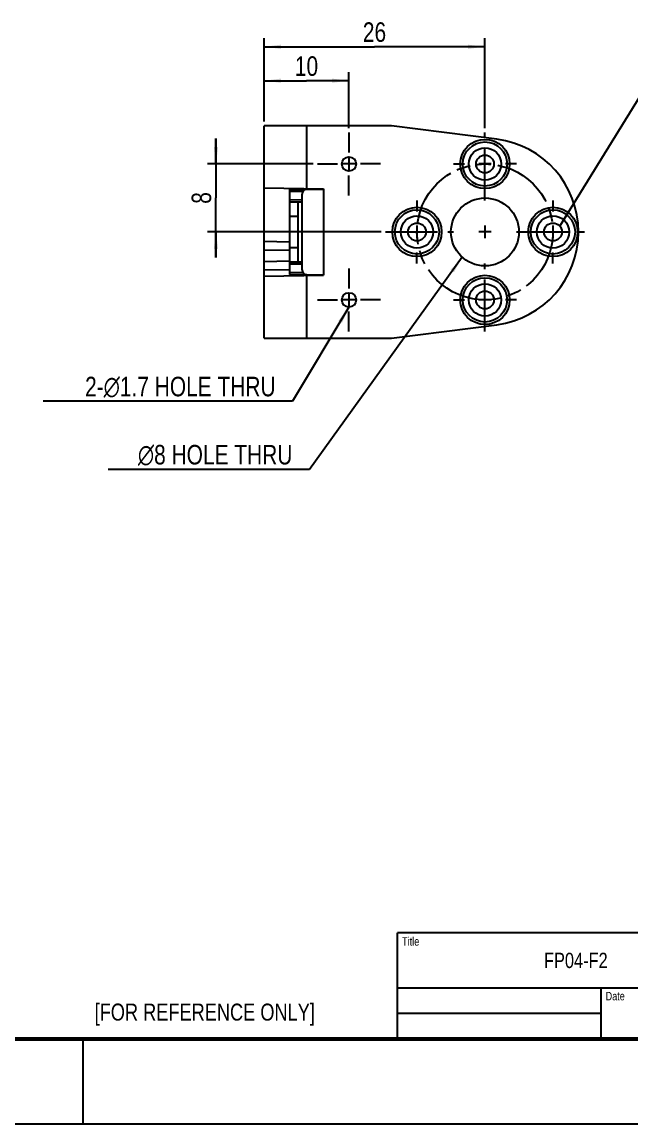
# Model space of a CAD drawing. Header units: millimetres. Extents: x 0 to 297, y 0 to 210.
# Drawn here: x 141.3 to 213, y 0 to 129.7 of the extents above; entities that cross this region are included whole.
import ezdxf

# ---------------------------------------------------------------- set-up
doc = ezdxf.new("R2010")
doc.units = ezdxf.units.MM
doc.header["$LTSCALE"] = 16.335
doc.linetypes.add('CENTER', pattern=[0.6, 0.375, -0.075, 0.075, -0.075])
doc.linetypes.add('PHANTOM', pattern=[0.8, 0.45, -0.05, 0.1, -0.05, 0.1, -0.05])
doc.layers.get('0').update_dxf_attribs({"linetype": 'CONTINUOUS'})
for name, color, linetype in [('02___PRT_ALL_AXES', 7, 'CONTINUOUS'), ('7_ALL_FEATURES', 7, 'CONTINUOUS'), ('DEFAULT_3', 7, 'PHANTOM')]:
    doc.layers.add(name, color=color, linetype=linetype)
doc.styles.get("Standard").update_dxf_attribs({"font": 'txt', "width": 0.8})
doc.styles.add('TEXTSTYLE_1', font='gdt', dxfattribs={"width": 0.8})
doc.dimstyles.new('DIMSTYLE_1', dxfattribs={"dimtxt": 2.3, "dimasz": 2, "dimexe": 0.18, "dimexo": 0.0625, "dimgap": 0.09, "dimtad": 1, "dimdec": 3, "dimdsep": 46, "dimtxsty": 'Standard', "dimblk": '_FILLED', "dimblk1": '_FILLED', "dimblk2": '_FILLED', "dimcen": 0.09, "dimadec": 0, "dimazin": 0, "dimtp": 0.001, "dimtm": 0.001, "dimtfac": 1, "dimtdec": 3, "dimtofl": 0, "dimtmove": 0, "dimatfit": 3, "dimldrblk": '_FILLED', "dimfxl": 1, "dimtolj": 1, "dimarcsym": 0})
doc.dimstyles.get("Standard").update_dxf_attribs({"dimtxt": 2.3, "dimasz": 2, "dimexe": 0.18, "dimexo": 0.0625, "dimgap": 0.09, "dimtad": 1, "dimdec": 3, "dimdsep": 46, "dimtxsty": 'Standard', "dimblk": '_FILLED', "dimblk1": '_FILLED', "dimblk2": '_FILLED', "dimcen": 0.09, "dimadec": 0, "dimazin": 0, "dimtol": 1, "dimtp": 0.05, "dimtm": 0.05, "dimtfac": 1, "dimtdec": 3, "dimtofl": 0, "dimtmove": 0, "dimatfit": 3, "dimldrblk": '_FILLED', "dimfxl": 1, "dimtolj": 1, "dimarcsym": 0})

# ---------------------------------------------------------------- blocks, each defined once
blk = doc.blocks.new('_FILLED')
at = {"color": 0, "linetype": 'ByBlock'}
blk.add_solid([(0, 0), (-1, 0.125), (-1, -0.125)], dxfattribs=at)
blk = doc.blocks.new('*D6')
at = {"color": 2, "linetype": 'Continuous'}
for p, q in [((164.16, 112.98), (164.16, 115.98)), ((164.16, 115.98), (164.16, 108.98)), ((175.6, 112.98), (163.16, 112.98)), ((164.16, 101.98), (164.16, 108.98)), ((183.6, 104.98), (163.16, 104.98)), ((164.16, 104.98), (164.16, 101.98))]:
    blk.add_line(p, q, dxfattribs=at)
at = {"color": 2, "linetype": 'Continuous', "xscale": 2, "yscale": 2, "zscale": 2}
for p, rotation in [((164.16, 112.98), 270), ((164.16, 104.98), 90)]:
    blk.add_blockref('_FILLED', p, dxfattribs=dict(at, rotation=rotation))
at = {"color": 2, "linetype": 'Continuous', "insert": (161.29, 108.98), "char_height": 2.3, "width": 1.84, "attachment_point": 2, "rotation": 90, "line_spacing_factor": 0.9}
blk.add_mtext('8', dxfattribs=at)
blk = doc.blocks.new('*D7')
at = {"color": 2, "linetype": 'Continuous'}
for p, q in [((169.81, 117.98), (169.81, 123.78)), ((179.81, 117.19), (179.81, 123.78)), ((169.81, 122.78), (174.81, 122.78)), ((179.81, 122.78), (174.81, 122.78))]:
    blk.add_line(p, q, dxfattribs=at)
at = {"color": 2, "linetype": 'Continuous', "xscale": 2, "yscale": 2, "zscale": 2, "rotation": 180}
blk.add_blockref('_FILLED', (169.81, 122.78), dxfattribs=at)
at = {"color": 2, "linetype": 'Continuous', "xscale": 2, "yscale": 2, "zscale": 2}
blk.add_blockref('_FILLED', (179.81, 122.78), dxfattribs=at)
at = {"color": 2, "linetype": 'Continuous', "insert": (174.81, 125.65), "char_height": 2.3, "width": 3.68, "attachment_point": 2, "line_spacing_factor": 0.9}
blk.add_mtext('10', dxfattribs=at)
blk = doc.blocks.new('*D8')
at = {"color": 2, "linetype": 'Continuous'}
for p, q in [((169.81, 117.98), (169.81, 127.77)), ((195.81, 117.19), (195.81, 127.77)), ((169.81, 126.77), (182.81, 126.77)), ((195.81, 126.77), (182.81, 126.77))]:
    blk.add_line(p, q, dxfattribs=at)
at = {"color": 2, "linetype": 'Continuous', "xscale": 2, "yscale": 2, "zscale": 2, "rotation": 180}
blk.add_blockref('_FILLED', (169.81, 126.77), dxfattribs=at)
at = {"color": 2, "linetype": 'Continuous', "xscale": 2, "yscale": 2, "zscale": 2}
blk.add_blockref('_FILLED', (195.81, 126.77), dxfattribs=at)
at = {"color": 2, "linetype": 'Continuous', "insert": (182.81, 129.65), "char_height": 2.3, "width": 3.68, "attachment_point": 2, "line_spacing_factor": 0.9}
blk.add_mtext('26', dxfattribs=at)

msp = doc.modelspace()

# ---------------------------------------------------------------- linework, layer by layer
at = {"color": 2, "linetype": 'Continuous'}
for p, q in [((287, 22.5), (185.5, 22.5)), ((185.5, 10), (185.5, 22.5)), ((227.5, 16), (185.5, 16)), ((209.5, 10), (209.5, 16)), ((209.5, 13), (185.5, 13)), ((287, 10), (185.5, 10))]:
    msp.add_line(p, q, dxfattribs=at)
at = {"color": 7, "linetype": 'Continuous'}
for p, q in [((148.5, 10), (148.5, 0)), ((0, 0), (297, 0))]:
    msp.add_line(p, q, dxfattribs=at)
at = {"color": 7, "linetype": 'Continuous', "const_width": 0.5}
msp.add_lwpolyline([(10, 10), (287, 10)], dxfattribs=at)
at = {"layer": '02___PRT_ALL_AXES', "color": 7, "linetype": 'Continuous'}
for p, q in [((197.2085, 115.8886), (184.81, 117.4779)), ((180.5525, 112.9779), (179.0675, 112.9779)), ((179.81, 113.7204), (179.81, 112.2354)), ((196.5525, 112.9779), (195.0675, 112.9779)), ((187.81, 105.7204), (187.81, 104.2354)), ((195.81, 105.7204), (195.81, 104.2354)), ((203.81, 105.7204), (203.81, 104.2354)), ((196.5525, 104.9779), (195.0675, 104.9779)), ((179.81, 97.7204), (179.81, 96.2354)), ((180.5525, 96.9779), (179.0675, 96.9779)), ((196.5525, 96.9779), (195.0675, 96.9779)), ((184.81, 92.4779), (197.2085, 94.0672))]:
    msp.add_line(p, q, dxfattribs=at)
at = {"layer": '02___PRT_ALL_AXES', "color": 7, "linetype": 'CENTER'}
for p, q in [((179.81, 116.6904), (179.81, 114.3279)), ((195.81, 108.6904), (195.81, 116.6904)), ((176.0975, 112.9779), (178.46, 112.9779)), ((183.5225, 112.9779), (181.16, 112.9779)), ((192.0975, 112.9779), (193.41, 112.9779)), ((199.5225, 112.9779), (198.21, 112.9779)), ((179.81, 109.2654), (179.81, 111.6279)), ((187.81, 108.6904), (187.81, 107.3779)), ((203.81, 108.6904), (203.81, 107.3779)), ((184.0975, 104.9779), (192.0975, 104.9779)), ((199.5225, 104.9779), (207.5225, 104.9779)), ((187.81, 101.2654), (187.81, 102.5779)), ((203.81, 101.2654), (203.81, 102.5779)), ((195.81, 93.2654), (195.81, 101.2654)), ((179.81, 100.6904), (179.81, 98.3279)), ((176.0975, 96.9779), (178.46, 96.9779)), ((183.5225, 96.9779), (181.16, 96.9779)), ((192.0975, 96.9779), (193.41, 96.9779)), ((199.5225, 96.9779), (198.21, 96.9779)), ((179.81, 93.2654), (179.81, 95.6279))]:
    msp.add_line(p, q, dxfattribs=at)
at = {"layer": '02___PRT_ALL_AXES', "color": 7, "linetype": 'Continuous'}
for centre, radius in [((179.81, 112.9779), 0.85), ((195.81, 112.9779), 1.05), ((187.81, 104.9779), 1.05), ((203.81, 104.9779), 1.05), ((179.81, 96.9779), 0.85), ((195.81, 96.9779), 1.05)]:
    msp.add_circle(centre, radius, dxfattribs=at)
msp.add_arc((195.81, 104.9779), 11, 277.304446, 82.695554, dxfattribs=at)
at = {"layer": '7_ALL_FEATURES', "color": 7, "linetype": 'Continuous'}
for p, q in [((169.81, 92.4779), (169.81, 117.4779)), ((184.81, 117.4779), (169.81, 117.4779)), ((174.81, 117.4779), (174.81, 110.0791)), ((169.81, 110.1664), (176.81, 110.0442)), ((172.81, 109.9779), (176.8103, 110.0128)), ((172.81, 109.9779), (172.81, 99.9779)), ((174.31, 100.513), (174.31, 109.4428)), ((176.81, 110.0442), (176.81, 99.9116)), ((174.31, 108.491), (172.81, 108.4779)), ((173.81, 108.4866), (173.81, 101.4692)), ((172.81, 106.8254), (173.81, 106.8254)), ((169.81, 102.8779), (172.81, 102.8255)), ((172.81, 103.1304), (173.81, 103.1304)), ((172.81, 101.5303), (169.81, 101.4779)), ((172.81, 101.4779), (174.31, 101.4648)), ((169.81, 99.7894), (176.81, 99.9116)), ((172.81, 99.9779), (176.8103, 99.943)), ((174.81, 99.8767), (174.81, 92.4779)), ((169.81, 92.4779), (184.81, 92.4779))]:
    msp.add_line(p, q, dxfattribs=at)
at = {"layer": '7_ALL_FEATURES', "color": 9, "linetype": 'Continuous'}
for p, q in [((172.81, 109.7739), (174.4184, 109.7879)), ((174.31, 108.746), (172.81, 108.7329)), ((169.81, 103.8778), (172.81, 103.8254)), ((172.81, 101.2229), (174.31, 101.2098)), ((172.81, 100.5304), (169.81, 100.4781)), ((174.4184, 100.1679), (172.81, 100.1819))]:
    msp.add_line(p, q, dxfattribs=at)
at = {"layer": '7_ALL_FEATURES', "color": 7, "linetype": 'Continuous'}
for centre, radius in [((195.81, 112.9779), 2.9), ((195.81, 112.9779), 1.9), ((195.81, 104.9779), 4), ((187.81, 104.9779), 2.9), ((203.81, 104.9779), 2.9), ((187.81, 104.9779), 1.9), ((203.81, 104.9779), 1.9), ((195.81, 96.9779), 2.9), ((195.81, 96.9779), 1.9)]:
    msp.add_circle(centre, radius, dxfattribs=at)
at = {"layer": '7_ALL_FEATURES', "color": 9, "linetype": 'Continuous'}
for centre in [(195.81, 112.9779), (187.81, 104.9779), (203.81, 104.9779), (195.81, 96.9779)]:
    msp.add_circle(centre, 2.6, dxfattribs=at)
at = {"layer": '7_ALL_FEATURES', "color": 7, "linetype": 'Continuous'}
for centre, major_axis, start_param, end_param in [((179.31, 109.4888), (5, 0.0517), 2.92952575, 3.1381586), ((179.31, 100.467), (5, -0.0517), -3.1381586, -2.92952575)]:
    msp.add_ellipse(centre, major_axis=major_axis, ratio=0.33221504, start_param=start_param, end_param=end_param, dxfattribs=at)
for points, start_tangent, end_tangent in [([(174.8684, 109.9959), (174.6745, 109.9718), (174.5248, 109.9022), (174.4184, 109.7879)], (-0.99996192, -0.00872654), (-0.53515618, -0.84475314)), ([(174.4184, 100.1679), (174.5248, 100.0536), (174.6745, 99.984), (174.8684, 99.9599)], (0.53515618, -0.84475314), (0.99996192, -0.00872654))]:
    msp.add_spline(points, degree=3, dxfattribs=dict(at, start_tangent=start_tangent, end_tangent=end_tangent))
at = {"layer": 'DEFAULT_3', "color": 8, "linetype": 'PHANTOM'}
msp.add_circle((195.81, 104.9779), 8, dxfattribs=at)

# ---------------------------------------------------------------- texts
at = {"color": 2, "linetype": 'Continuous', "insert": (171.1741, 87.9364), "char_height": 2.3, "width": 30.666667, "attachment_point": 3, "line_spacing_factor": 0.9}
msp.add_mtext('2-\\Fgdt;{\\Fgdt;n}\\Ftxt;1.7 HOLE THRU', dxfattribs=at)
at = {"color": 2, "linetype": 'Continuous', "insert": (173.1504, 79.917), "char_height": 2.3, "width": 23.306667, "attachment_point": 3, "line_spacing_factor": 0.9, "style": 'TEXTSTYLE_1'}
msp.add_mtext('{\\Fgdt;n}\\Ftxt;8 HOLE THRU', dxfattribs=at)
at = {"color": 7, "linetype": 'Continuous', "line_spacing_factor": 0.9}
for s, insert, char_height, width, attachment_point in [('Title', (186.0586, 21.9826), 1, 4, 1), ('FP04-F2', (206.5, 20.15), 1.8, 8.64, 2), ('[FOR REFERENCE ONLY]', (149.8814, 14.1678), 2, 32, 1), ('Date', (210.0025, 15.5492), 1, 3.2, 1)]:
    msp.add_mtext(s, dxfattribs=dict(at, insert=insert, char_height=char_height, width=width, attachment_point=attachment_point))

# ---------------------------------------------------------------- dimensions: what is measured, and where the dimension line sits
at = {"color": 2, "linetype": 'Continuous'}
for base, p2, picture, middle in [((195.81, 126.7747), (195.81, 117.1904), '*D8', (180.97, 128.4997)), ((179.81, 122.7799), (179.81, 117.1904), '*D7', (172.97, 124.5049))]:
    dim = msp.add_linear_dim(base=base, p1=(169.81, 117.9779), p2=p2, dimstyle='DIMSTYLE_1', dxfattribs=at)
    dim.commit()
    dim.dimension.update_dxf_attribs({"geometry": picture, "text_midpoint": middle, "dimtype": 160})
dim = msp.add_linear_dim(base=(164.1642, 112.9779), p1=(183.5975, 104.9779), p2=(175.5975, 112.9779), angle=90, dimstyle='DIMSTYLE_1', dxfattribs=at)
dim.commit()
dim.dimension.update_dxf_attribs({"geometry": '*D6', "text_midpoint": (162.8515, 108.1554), "dimtype": 160})

# ---------------------------------------------------------------- leaders
at = {"color": 2, "linetype": 'Continuous', "annotation_type": 0, "has_hookline": 1}
for points, hookline_direction, text_width in [([(204.6035, 105.6655), (214.0042, 120.8569), (216.0042, 120.8569)], 0, 27.2495), ([(193.1335, 102.0053), (175.1504, 77.042), (173.1504, 77.042)], 1, 21.5981), ([(179.81, 96.1279), (173.1741, 85.0614), (171.1741, 85.0614)], 1, 27.2495)]:
    msp.add_leader(points, dimstyle='Standard', override={"dimtad": 1}, dxfattribs=dict(at, hookline_direction=hookline_direction, text_width=text_width))

doc.saveas('drawing.dxf')
